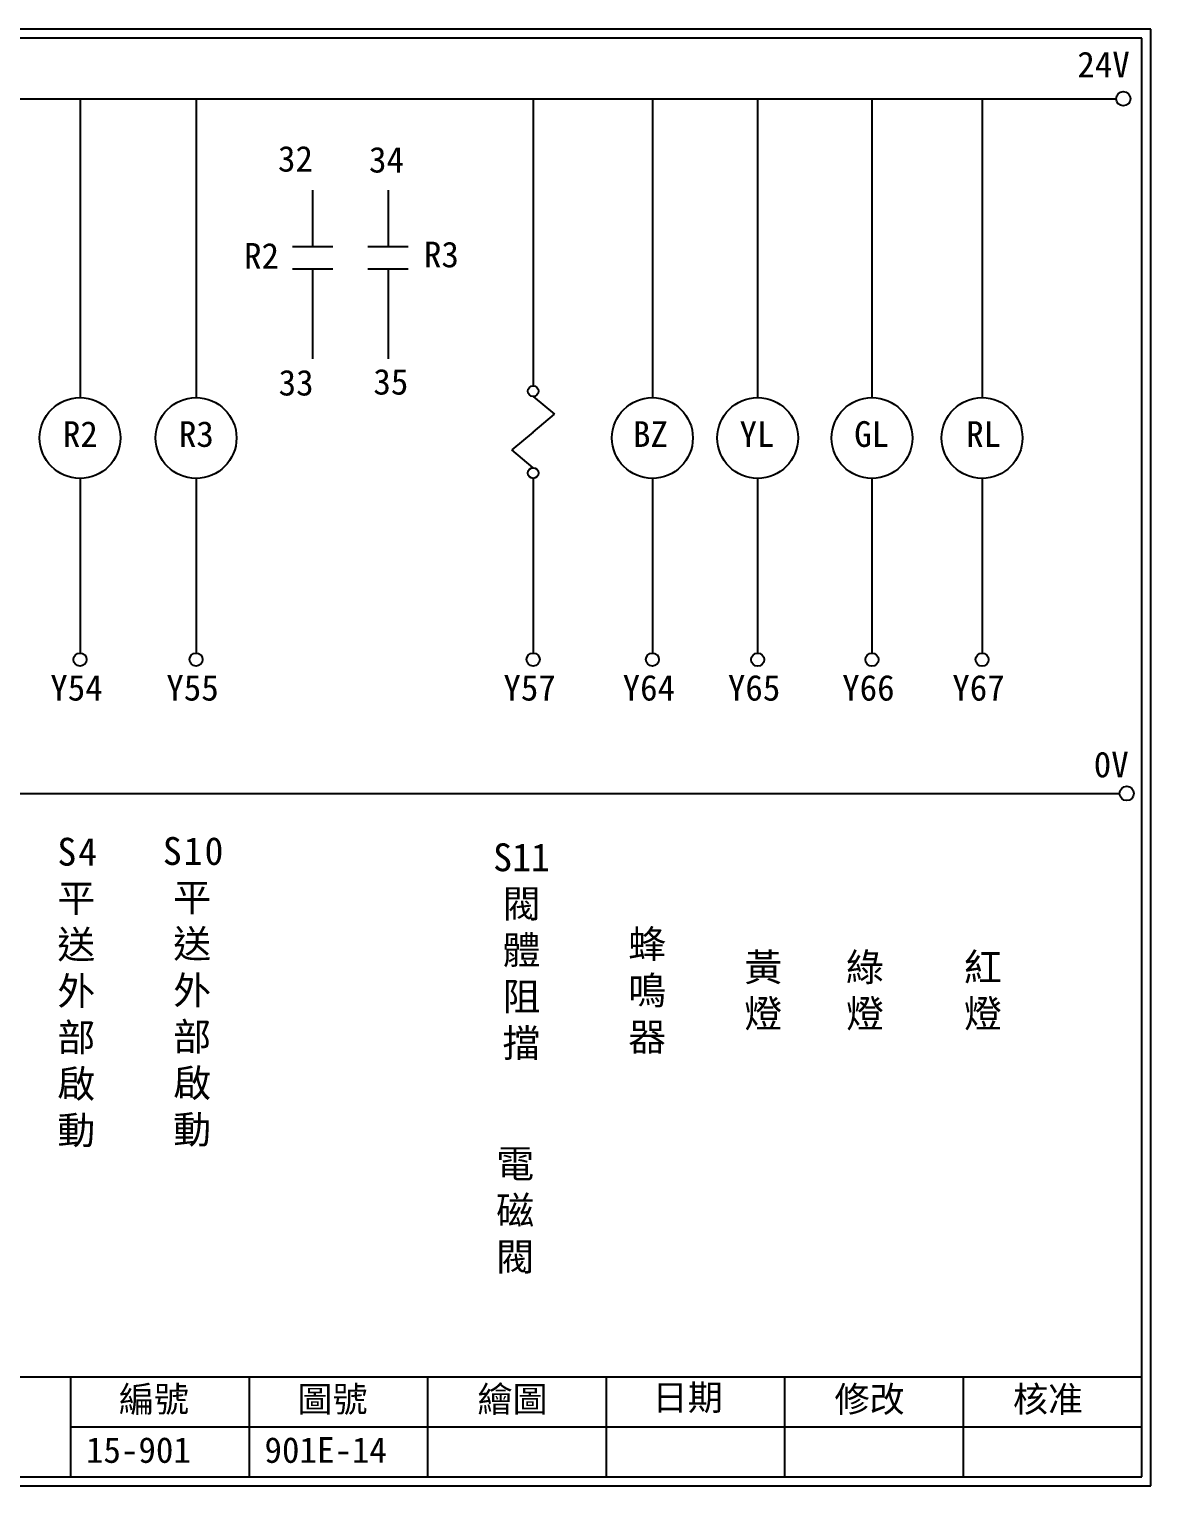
# Model space of a CAD drawing. Extents: x 889 to 1176, y 251 to 455.
# Drawn here: x 1019 to 1176.1, y 251.2 to 455.2 of the extents above; entities that cross this region are included whole.
import ezdxf

# ---------------------------------------------------------------- set-up
doc = ezdxf.new("R2010")
doc.units = 0
doc.layers.get('0').update_dxf_attribs({"linetype": 'CONTINUOUS'})
doc.layers.add('圖框層', color=7, linetype='CONTINUOUS')
doc.layers.add('標尺寸層', color=3, linetype='CONTINUOUS')
doc.styles.add('CNS', font='romanc.shx', dxfattribs={"bigfont": 'chineset.shx'})
doc.styles.add('STSL', font='kaiu.ttf')

msp = doc.modelspace()

# ---------------------------------------------------------------- linework, layer by layer
for centre in [(1172.21, 445.42), (1172.69, 348.15)]:
    msp.add_circle(centre, 1)
at = {"layer": '圖框層', "color": 7}
for p, q in [((1176.07, 455.16), (889.07, 455.16)), ((1176.07, 251.2), (1176.07, 455.16)), ((1174.82, 453.91), (890.32, 453.91)), ((1174.82, 252.44), (1174.82, 453.91)), ((890.32, 266.44), (1174.82, 266.44)), ((1024.82, 252.44), (1024.82, 266.44)), ((1049.82, 252.44), (1049.82, 266.44)), ((1074.82, 252.44), (1074.82, 266.44)), ((1099.82, 252.44), (1099.82, 266.44)), ((1124.82, 252.44), (1124.82, 266.44)), ((1149.82, 252.44), (1149.82, 266.44)), ((1024.82, 259.44), (1174.82, 259.44)), ((889.07, 251.2), (1176.07, 251.2)), ((890.32, 252.44), (1174.82, 252.44))]:
    msp.add_line(p, q, dxfattribs=at)
at = {"layer": '標尺寸層', "color": 7}
for p, q in [((893.61, 445.42), (1171.21, 445.42)), ((1026.1, 445.42), (1026.1, 403.59)), ((1042.35, 445.42), (1042.35, 403.59)), ((1089.56, 445.42), (1089.56, 405.22)), ((1106.26, 445.42), (1106.26, 403.59)), ((1121, 445.42), (1121, 403.59)), ((1137.01, 445.4), (1137.01, 403.57)), ((1152.43, 445.42), (1152.43, 403.59)), ((1089.56, 403.72), (1092.56, 401.23)), ((1089.56, 398.74), (1092.56, 401.23)), ((1089.56, 398.74), (1086.56, 396.25)), ((1089.56, 393.76), (1086.56, 396.25)), ((1026.1, 392.26), (1026.1, 367.81)), ((1042.35, 392.26), (1042.35, 367.81)), ((1089.56, 392.26), (1089.56, 367.81)), ((1106.26, 392.26), (1106.26, 367.81)), ((1121, 392.26), (1121, 367.81)), ((1137.01, 392.25), (1137.01, 367.8)), ((1152.43, 392.26), (1152.43, 367.81)), ((893.82, 348.15), (1171.69, 348.15))]:
    msp.add_line(p, q, dxfattribs=at)
at = {"layer": '標尺寸層'}
for p, q in [((1058.67, 432.64), (1058.67, 424.75)), ((1069.23, 432.64), (1069.23, 424.75)), ((1055.86, 424.75), (1061.49, 424.75)), ((1066.42, 424.75), (1072.05, 424.75)), ((1055.86, 421.6), (1061.49, 421.6)), ((1058.67, 421.6), (1058.67, 408.98)), ((1066.42, 421.6), (1072.05, 421.6)), ((1069.23, 421.6), (1069.23, 408.98))]:
    msp.add_line(p, q, dxfattribs=at)
at = {"layer": '標尺寸層', "color": 7}
for centre, radius in [((1089.56, 404.47), 0.751), ((1026.1, 397.92), 5.66), ((1042.35, 397.92), 5.66), ((1106.26, 397.92), 5.66), ((1121, 397.92), 5.66), ((1137.01, 397.91), 5.66), ((1152.43, 397.92), 5.66), ((1089.56, 393.01), 0.751), ((1026.1, 366.89), 0.92), ((1042.35, 366.89), 0.92), ((1089.56, 366.89), 0.92), ((1106.26, 366.89), 0.92), ((1121, 366.88), 0.92), ((1137.01, 366.88), 0.92), ((1152.43, 366.88), 0.92)]:
    msp.add_circle(centre, radius, dxfattribs=at)

# ---------------------------------------------------------------- texts
at = {"layer": '圖框層', "color": 4, "style": 'STSL'}
for s, p in [('24V', (1165.77, 448.41)), ('32', (1053.82, 435.21)), ('34', (1066.57, 435.08)), ('R2', (1049.07, 421.62)), ('R3', (1074.26, 421.81)), ('33', (1053.91, 403.86)), ('35', (1067.18, 403.99)), ('R2', (1023.69, 396.67)), ('R3', (1039.94, 396.67)), ('BZ', (1103.54, 396.67)), ('YL', (1118.46, 396.67)), ('GL', (1134.52, 396.67)), ('RL', (1150.2, 396.67)), ('Y54 ', (1021.93, 361.15)), ('Y55', (1038.18, 361.15)), ('Y57', (1085.39, 361.15)), ('Y64 ', (1102.09, 361.15)), ('Y65', (1116.83, 361.14)), ('Y66', (1132.84, 361.14)), ('Y67', (1148.26, 361.14)), ('0V', (1168.07, 350.4)), ('編號', (1031.54, 261.53)), ('圖號', (1056.54, 261.53)), ('繪圖', (1081.76, 261.53)), ('日期', (1106.29, 261.78)), ('修改', (1131.76, 261.53)), ('核准', (1156.76, 261.53)), ('15-901', (1026.93, 254.42)), ('901E-14', (1051.93, 254.42))]:
    msp.add_text(s, height=3.6, dxfattribs=at).set_placement(p)
at = {"layer": '標尺寸層', "color": 7, "char_height": 3.9, "attachment_point": 5, "style": 'CNS'}
for s, insert, width in [('{\\fDFKai-SB|b0|i0|c136|p65;\\T1.1;\\C0;S4\\P平送外部啟動}', (1025.84, 320.26), 2.8481), ('{\\fDFKai-SB|b0|i0|c136|p65;\\T1.1;\\C0;S10平送外部啟動}', (1042.07, 320.36), 2.8481), ('{\\fDFKai-SB|b0|i0|c136|p65;S11閥體阻擋}', (1087.93, 325.99), 2.8481), ('{\\fDFKai-SB|b0|i0|c136|p65;蜂鳴器}', (1105.53, 320.36), 2.8481), ('{\\fDFKai-SB|b0|i0|c136|p65;黃燈}', (1121.78, 320.36), 2.8481), ('{\\fDFKai-SB|b0|i0|c136|p65;綠燈}', (1136.04, 320.36), 2.8481), ('{\\fDFKai-SB|b0|i0|c136|p65;紅燈}', (1152.55, 320.36), 2.8481), ('{\\fDFKai-SB|b0|i0|c136|p65;電磁閥}', (1087.04, 289.56), 8.6627)]:
    msp.add_mtext(s, dxfattribs=dict(at, insert=insert, width=width))

doc.saveas('drawing.dxf')
